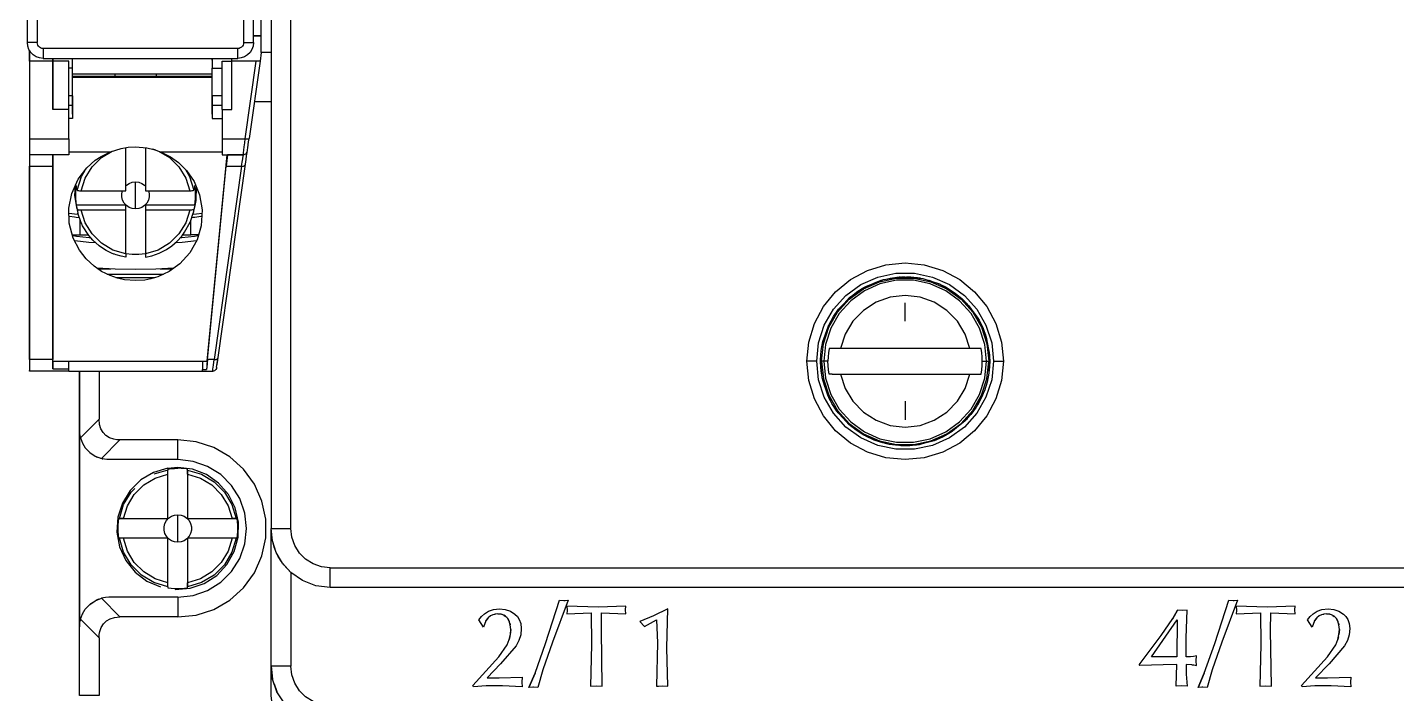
# Model space of a CAD drawing. Header units: millimetres. Extents: x 0 to 125, y 0 to 180.
# Drawn here: x 0 to 69.7, y 38.4 to 72.3 of the extents above; entities that cross this region are included whole.
import ezdxf

# ---------------------------------------------------------------- set-up
doc = ezdxf.new("R2010")
doc.units = ezdxf.units.MM

# ---------------------------------------------------------------- blocks, each defined once
blk = doc.blocks.new('CHINT_7200accf6e0c55f6a13e2ec68f27ea84_FACE_0')
at = {"color": 7, "linetype": 'CONTINUOUS', "true_color": 0x40d9ff}
for p, q in [((12.4, 132.8), (12.4, 46.8)), ((11.9, 71.85), (11.9, 107.75)), ((11.9, 71.85), (11.887, 71.85)), ((11.9, 71), (11.9, 71.85)), ((1.3, 68.1), (1.3, 70.7)), ((1.3, 69.8), (1.3, 70.7)), ((1.3, 70.7), (1.3, 70.55)), ((1.3, 70.55), (1.3, 68.1)), ((1.6, 70.7), (1.6, 70.7)), ((9.4, 70.614), (9.4, 70.7)), ((9.6, 70.7), (9.6, 70.7)), ((11.836, 70.55), (11.278, 66.621)), ((11.9, 71), (11.836, 70.55)), ((12.4, 71), (11.9, 71)), ((9.4, 69.9), (2.3, 69.9)), ((2.3, 69.8), (9.4, 69.8)), ((2.3, 69.75), (9.4, 69.75)), ((4.45, 69.9), (4.45, 69.8)), ((6.55, 69.9), (6.55, 69.8)), ((2.3, 68.8), (2.1, 68.8)), ((2.3, 68.3), (2.1, 68.3)), ((2.3, 68.8), (2.3, 67.859)), ((9.4, 67.859), (9.4, 68.8)), ((9.9, 68.8), (9.4, 68.8)), ((9.9, 68.3), (9.4, 68.3)), ((11.545, 68.5), (12.4, 68.5)), ((2.1, 65.951), (4.222, 65.951)), ((6.542, 66.032), (6.376, 66.083)), ((6.778, 65.951), (9.9, 65.951)), ((10.175, 65.8), (10.118, 65.214)), ((11.035, 65.806), (10.988, 65.8)), ((9.157, 55.386), (10.118, 65.214)), ((3.585, 60), (4.246, 60)), ((6.754, 60), (7.402, 60)), ((9.6, 59.915), (9.6, 59.954)), ((4.066, 59.726), (6.918, 59.726)), ((4.507, 59.552), (6.489, 59.552)), ((9.561, 59.552), (9.564, 59.552)), ((9.578, 59.726), (9.581, 59.726)), ((45.974, 59.373), (45.868, 59.401)), ((44.65, 57.332), (44.65, 58.278)), ((9.276, 56.6), (9.275, 56.6)), ((48.361, 55.95), (40.939, 55.95)), ((9.157, 55.386), (9.108, 54.885)), ((40.15, 55.3), (39.65, 55.3)), ((40.509, 55.3), (40.4, 55.3)), ((48.791, 55.3), (48.9, 55.3)), ((49.15, 55.3), (49.65, 55.3)), ((40.939, 54.65), (48.361, 54.65)), ((44.65, 53.268), (44.65, 52.322)), ((7.15, 49.859), (7.156, 49.82)), ((7.65, 49.9), (7.65, 49.86)), ((8.15, 49.563), (8.15, 49.766)), ((4.887, 47.3), (4.684, 47.3)), ((10.616, 47.3), (10.413, 47.3)), ((4.887, 46.3), (4.684, 46.3)), ((10.616, 46.3), (10.413, 46.3)), ((7.15, 43.834), (7.15, 44.037)), ((8.15, 43.834), (8.15, 44.037)), ((58.497, 42.648), (58.242, 42.19)), ((23.323, 42.086), (23.411, 42.213)), ((23.76, 42.437), (23.798, 42.447)), ((23.934, 42.459), (24.108, 42.44)), ((24.163, 42.421), (24.234, 42.395)), ((24.258, 42.379), (24.33, 42.332)), ((24.364, 42.301), (24.376, 42.29)), ((24.42, 42.238), (24.509, 42.083)), ((24.537, 41.994), (24.566, 41.893)), ((65.474, 42.086), (65.561, 42.213)), ((65.91, 42.437), (65.949, 42.447)), ((66.085, 42.459), (66.258, 42.44)), ((66.313, 42.421), (66.384, 42.395)), ((66.408, 42.379), (66.48, 42.332)), ((66.514, 42.301), (66.526, 42.29)), ((66.571, 42.238), (66.66, 42.083)), ((66.687, 41.994), (66.716, 41.893)), ((24.538, 41.288), (24.504, 41.149)), ((24.587, 41.663), (24.566, 41.404)), ((66.689, 41.288), (66.655, 41.149)), ((66.738, 41.663), (66.717, 41.404)), ((59.311, 40.283), (59.161, 40.272)), ((59.227, 39.874), (59.333, 39.863)), ((25.825, 39.445), (25.515, 38.714)), ((26.222, 39.618), (26.222, 39.618)), ((59.866, 39.445), (59.557, 38.714)), ((60.263, 39.618), (60.263, 39.618))]:
    blk.add_line(p, q, dxfattribs=at)
for points in [[(12.4, 46.8), (13.4, 46.8), (13.4, 132.8), (12.4, 132.8)], [(0.466, 80.875), (0.5, 80.858), (0.5, 71.5), (0, 71.5), (0, 81.6)], [(11.018, 80.869), (11, 80.858), (11, 71.5), (11.5, 71.5), (11.5, 81.6)], [(11.887, 71.85), (11.5, 71.85), (11.511, 71.85), (11.617, 71.85), (11.712, 71.85), (11.791, 71.85), (11.85, 71.85), (11.887, 71.85)], [(0.8, 70.7), (0.622, 70.72), (0.453, 70.779), (0.301, 70.875), (0.175, 71.001), (0.079, 71.153), (0.02, 71.322), (0, 71.5)], [(0.1, 70.55), (0.1, 71.12), (0.1, 54.838)], [(0.8, 71.2), (0.733, 71.208), (0.67, 71.23), (0.613, 71.265), (0.565, 71.313), (0.53, 71.37), (0.508, 71.433), (0.5, 71.5)], [(0.8, 70.7), (10.7, 70.7), (10.7, 71.2), (0.8, 71.2), (0.8, 70.7)], [(11.5, 71.5), (11.48, 71.322), (11.421, 71.153), (11.325, 71.001), (11.199, 70.875), (11.047, 70.779), (10.878, 70.72), (10.7, 70.7)], [(11, 71.5), (10.992, 71.433), (10.97, 71.37), (10.935, 71.313), (10.887, 71.265), (10.83, 71.23), (10.767, 71.208), (10.7, 71.2)], [(1.3, 70.55), (0.1, 70.55), (0.1, 66.611), (2.1, 66.611), (2.1, 68.1), (1.3, 68.1)], [(2.1, 68.1), (2.1, 70.55), (1.3, 70.55)], [(2.3, 70.2), (2.3, 70.369), (2.3, 70.509), (2.3, 70.614), (2.3, 70.678), (2.3, 70.7)], [(9.4, 70.7), (9.4, 70.678), (9.4, 70.614)], [(9.4, 70.614), (9.4, 70.509), (9.4, 70.369), (9.4, 70.2)], [(9.9, 68.1), (9.9, 66.611), (11.08, 66.611), (11.639, 70.55)], [(9.9, 68.1), (10.4, 68.1), (10.4, 70.55)], [(9.9, 68.1), (9.9, 70.55), (10.4, 70.55)], [(11.639, 70.55), (10.4, 70.55), (10.4, 70.7)], [(11.836, 70.55), (11.834, 70.55), (11.639, 70.55)], [(11.834, 70.55), (11.826, 70.55), (11.81, 70.55), (11.787, 70.55), (11.759, 70.55), (11.727, 70.55), (11.688, 70.55), (11.639, 70.55)], [(2.3, 68.8), (2.3, 70.2), (2.1, 70.2)], [(9.4, 68.8), (9.4, 70.2), (9.9, 70.2)], [(2.3, 68.3), (2.3, 68.322), (2.3, 68.386), (2.3, 68.491), (2.3, 68.631), (2.3, 68.8)], [(2.3, 67.859), (2.3, 68.043), (2.3, 68.183), (2.3, 68.27), (2.3, 68.3)], [(9.4, 68.8), (9.4, 68.631), (9.4, 68.491), (9.4, 68.386), (9.4, 68.322), (9.4, 68.3)], [(9.4, 68.3), (9.4, 68.27), (9.4, 68.183), (9.4, 68.043), (9.4, 67.859)], [(2.3, 67.859), (2.3, 67.642), (2.1, 67.642)], [(9.4, 67.859), (9.4, 67.642), (9.9, 67.642)], [(2.1, 66.611), (2.1, 66.392), (2.1, 66.195), (2.1, 66.029), (2.1, 65.904), (2.1, 65.826), (2.1, 65.8), (0.1, 65.8)], [(0.1, 66.611), (0.1, 66.392), (0.1, 66.195), (0.1, 66.029), (0.1, 65.904), (0.1, 65.826), (0.1, 65.8)], [(4.222, 65.951), (4.777, 66.123), (5.134, 66.181), (5.5, 66.2), (6.081, 66.151), (6.434, 66.07), (6.778, 65.951)], [(9.9, 66.611), (9.9, 66.392), (9.9, 66.195), (9.9, 66.029), (9.9, 65.904), (9.9, 65.826), (9.9, 65.8), (10.988, 65.8)], [(10.988, 65.8), (10.991, 65.825), (11, 65.904), (11.015, 66.036), (11.035, 66.209), (11.057, 66.407), (11.08, 66.611)], [(11.08, 66.611), (11.124, 66.606), (11.165, 66.603), (11.202, 66.603), (11.233, 66.604), (11.257, 66.608), (11.272, 66.614), (11.278, 66.621)], [(11.186, 65.972), (11.189, 65.992), (11.198, 66.055), (11.213, 66.16), (11.233, 66.299), (11.255, 66.457), (11.278, 66.621)], [(0.1, 65.8), (0.1, 65.762), (0.1, 65.648), (0.1, 65.463), (0.1, 65.214)], [(1.3, 55.3), (9.149, 55.3), (10.167, 65.8)], [(1.3, 55.386), (1.3, 65.8), (1.3, 65.762), (1.3, 65.648), (1.3, 65.463), (1.3, 65.214)], [(6.778, 65.951), (7.285, 65.693), (7.69, 65.401), (8.091, 65.002), (8.476, 64.444), (8.761, 63.764), (8.894, 62.999), (8.845, 62.19), (8.63, 61.472), (8.262, 60.817), (7.76, 60.26), (7.215, 59.864), (6.643, 59.598), (6.286, 59.492), (5.966, 59.432), (5.5, 59.4), (4.948, 59.445), (4.584, 59.526), (4.21, 59.654), (3.774, 59.871), (3.39, 60.134), (2.99, 60.506), (2.65, 60.946), (2.335, 61.558), (2.133, 62.328), (2.111, 63.078), (2.262, 63.836), (2.589, 64.557), (3.021, 65.127), (3.455, 65.517), (3.756, 65.718), (4.222, 65.951)], [(2.737, 63.969), (5, 63.969), (5, 66.159)], [(2.737, 63.969), (2.938, 64.608), (3.289, 65.181), (3.769, 65.654), (4.32, 65.981)], [(6, 66.157), (6, 63.969), (8.263, 63.969)], [(6.667, 65.989), (7.231, 65.654), (7.711, 65.181), (8.062, 64.608), (8.263, 63.969)], [(10.988, 65.8), (10.175, 65.8), (10.173, 65.774), (10.166, 65.701), (10.147, 65.509), (10.118, 65.214)], [(10.897, 65.214), (10.929, 65.419), (10.956, 65.594), (10.98, 65.747), (10.988, 65.8)], [(10.988, 65.8), (11.035, 65.806), (11.08, 65.822), (11.119, 65.849), (11.151, 65.884), (11.174, 65.926), (11.186, 65.972)], [(11.095, 65.328), (11.127, 65.553), (11.154, 65.745), (11.178, 65.913), (11.186, 65.972)], [(1.3, 65.214), (1.3, 55.386), (0.1, 55.386), (0.1, 65.214), (1.3, 65.214)], [(2.534, 64.002), (2.747, 64.702), (2.936, 65.015)], [(8.043, 65.05), (8.253, 64.702), (8.466, 64.002)], [(10.118, 65.214), (10.897, 65.214), (9.501, 55.386), (9.157, 55.386)], [(9.627, 54.993), (9.699, 55.499), (11.095, 65.328)], [(10.897, 65.214), (10.945, 65.215), (10.99, 65.224), (11.03, 65.241), (11.062, 65.265), (11.084, 65.295), (11.095, 65.328)], [(2.431, 64.21), (2.392, 63.724), (2.482, 63.214), (2.504, 63.122), (2.516, 63.071), (2.531, 63.007), (2.556, 62.9), (2.572, 62.833)], [(2.534, 64.002), (2.481, 64.229), (2.445, 63.902), (2.445, 63.572), (2.481, 63.245)], [(5, 64.213), (5.036, 64.253), (5.175, 64.347), (5.332, 64.406), (5.5, 64.426)], [(5.5, 64.426), (5.668, 64.406), (5.825, 64.347), (5.964, 64.253), (6, 64.213)], [(5.5, 63.048), (5.5, 63.824), (5.5, 64.426)], [(8.583, 64.188), (8.568, 63.475), (8.518, 63.213), (8.5, 63.135), (8.487, 63.081), (8.481, 63.055), (8.474, 63.027), (8.434, 62.858), (8.428, 62.833)], [(8.519, 63.245), (8.546, 63.572), (8.555, 63.902), (8.519, 64.229), (8.466, 64.002)], [(2.534, 64.002), (2.539, 63.996), (2.552, 63.99), (2.576, 63.983), (2.607, 63.977), (2.647, 63.973), (2.691, 63.97), (2.737, 63.969)], [(5.5, 63.048), (5.332, 63.068), (5.175, 63.127), (5.036, 63.221), (4.924, 63.345), (4.845, 63.493), (4.805, 63.654), (4.805, 63.82), (4.842, 63.969)], [(6.158, 63.969), (6.195, 63.82), (6.195, 63.654), (6.155, 63.493), (6.076, 63.345), (5.964, 63.221), (5.825, 63.127), (5.668, 63.068), (5.5, 63.048)], [(8.263, 63.969), (8.302, 63.97), (8.339, 63.972), (8.38, 63.975), (8.415, 63.981), (8.441, 63.987), (8.459, 63.995), (8.466, 64.002)], [(2.118, 62.839), (2.399, 62.799), (2.589, 62.78)], [(2.481, 63.245), (2.534, 63.018), (2.572, 62.833)], [(5, 62.984), (5, 63.245), (2.481, 63.245)], [(2.737, 62.984), (2.698, 62.985), (2.661, 62.987), (2.62, 62.991), (2.585, 62.996), (2.559, 63.002), (2.541, 63.01), (2.534, 63.018)], [(5, 60.756), (5, 60.711), (5, 60.67), (5, 60.636), (5, 60.61), (5, 60.594), (5, 60.588), (5, 60.587), (4.763, 60.636), (4.516, 60.709), (4.43, 60.74), (4.395, 60.753), (4.286, 60.798), (4.284, 60.799), (4.278, 60.802), (4.001, 60.94), (3.814, 61.056), (3.651, 61.172), (3.65, 61.173), (3.333, 61.455), (3.128, 61.688), (2.811, 62.182), (2.747, 62.316), (2.714, 62.395), (2.572, 62.833)], [(5, 60.756), (5, 62.984), (2.737, 62.984)], [(5, 60.756), (4.351, 60.953), (3.769, 61.299), (3.289, 61.772), (2.938, 62.345), (2.737, 62.984)], [(8.519, 63.245), (6, 63.245), (6, 62.984)], [(8.263, 62.984), (6, 62.984), (6, 60.756)], [(8.263, 62.984), (8.062, 62.345), (7.711, 61.772), (7.231, 61.299), (6.649, 60.953), (6, 60.756)], [(6, 60.756), (6, 60.718), (6, 60.683), (6, 60.646), (6, 60.618), (6, 60.598), (6, 60.588), (6, 60.587), (6.322, 60.659), (6.71, 60.797), (7.083, 60.99), (7.347, 61.171), (7.596, 61.384), (7.87, 61.686), (7.871, 61.687), (7.944, 61.783), (8, 61.863), (8.275, 62.367), (8.293, 62.407), (8.428, 62.833)], [(8.466, 63.018), (8.461, 63.011), (8.448, 63.005), (8.424, 62.998), (8.393, 62.992), (8.353, 62.988), (8.309, 62.985), (8.263, 62.984)], [(8.411, 62.78), (8.601, 62.799), (8.884, 62.839)], [(8.519, 63.245), (8.466, 63.018), (8.428, 62.833)], [(2.123, 62.677), (2.149, 62.674), (2.4, 62.64), (2.482, 62.63), (2.643, 62.613)], [(2.289, 61.732), (2.692, 61.736), (2.692, 62.46)], [(8.708, 61.732), (8.308, 61.736), (8.308, 62.454)], [(8.358, 62.612), (8.429, 62.619), (8.512, 62.629), (8.515, 62.63), (8.822, 62.67), (8.875, 62.677)], [(3.228, 61.575), (3.147, 61.58), (2.506, 61.647), (2.304, 61.675)], [(3.483, 61.322), (3.121, 61.347), (2.406, 61.42)], [(2.692, 61.736), (2.918, 61.734), (3.105, 61.724)], [(8.601, 61.42), (7.879, 61.347), (7.524, 61.323)], [(8.69, 61.674), (8.494, 61.647), (7.853, 61.58), (7.769, 61.574)], [(7.9, 61.724), (8.082, 61.734), (8.308, 61.736)], [(6, 60.764), (5.667, 60.728), (5.333, 60.728), (5, 60.764)], [(7.451, 60.036), (6.528, 59.988), (5.5, 59.971), (4.472, 59.988), (3.532, 60.036)], [(39.65, 55.3), (39.746, 56.275), (40.031, 57.213), (40.493, 58.078), (41.115, 58.835), (41.872, 59.457), (42.737, 59.919), (43.675, 60.204), (44.65, 60.3), (45.625, 60.204), (46.563, 59.919), (47.428, 59.457), (48.185, 58.835), (48.807, 58.078), (49.269, 57.213), (49.554, 56.275), (49.65, 55.3)], [(40.15, 55.3), (40.248, 56.236), (40.539, 57.13), (41.009, 57.945), (41.639, 58.644), (42.4, 59.197), (43.259, 59.58), (44.18, 59.775), (45.12, 59.775), (46.041, 59.58), (46.9, 59.197), (47.661, 58.644), (48.291, 57.945), (48.761, 57.13), (49.052, 56.236), (49.15, 55.3)], [(44.65, 59.527), (44.65, 59.554), (44.65, 59.58), (44.65, 59.595), (44.65, 59.6), (45.542, 59.507), (46.394, 59.23), (47.195, 58.766), (47.553, 58.472), (47.878, 58.141), (48.411, 57.385), (48.613, 56.968), (48.77, 56.531), (48.938, 55.621), (48.907, 54.696), (48.818, 54.241), (48.679, 53.799), (48.265, 52.971), (47.993, 52.596), (47.683, 52.251), (46.961, 51.673), (46.557, 51.446), (46.131, 51.263), (45.233, 51.04), (44.307, 51.014), (43.848, 51.075), (43.398, 51.186), (42.547, 51.55), (42.155, 51.798), (41.792, 52.087), (41.171, 52.772), (40.919, 53.161), (40.711, 53.576), (40.433, 54.458), (40.351, 55.38), (40.384, 55.843), (40.468, 56.299), (40.778, 57.17), (41.002, 57.576), (41.268, 57.956), (41.914, 58.618), (42.288, 58.893), (42.688, 59.126), (43.552, 59.457), (44.467, 59.596), (44.65, 59.594)], [(40.4, 55.3), (40.493, 56.184), (40.767, 57.029), (41.212, 57.798), (41.806, 58.458), (42.525, 58.981), (43.337, 59.342), (44.206, 59.527), (45.094, 59.527), (45.963, 59.342), (46.775, 58.981), (47.494, 58.458), (48.088, 57.798), (48.533, 57.029), (48.807, 56.184), (48.9, 55.3)], [(48.791, 55.3), (48.7, 56.161), (48.433, 56.984), (48, 57.734), (47.421, 58.377), (46.72, 58.886), (45.93, 59.238), (45.083, 59.418), (44.217, 59.418), (43.37, 59.238), (42.58, 58.886), (41.879, 58.377), (41.3, 57.734), (40.867, 56.984), (40.6, 56.161), (40.509, 55.3)], [(43.063, 59.27), (43.433, 59.424), (43.518, 59.444)], [(43.611, 59.466), (43.884, 59.531), (44.344, 59.589), (44.406, 59.587)], [(44.714, 59.593), (44.931, 59.591), (45.391, 59.536), (45.464, 59.515)], [(45.209, 59.557), (45.268, 59.555), (45.304, 59.546)], [(45.948, 59.375), (46.28, 59.279), (46.358, 59.242)], [(47.932, 55.95), (47.698, 56.679), (47.305, 57.335), (46.773, 57.885), (46.13, 58.3), (45.41, 58.558), (44.65, 58.645), (43.89, 58.558), (43.17, 58.3), (42.527, 57.885), (41.995, 57.335), (41.602, 56.679), (41.368, 55.95)], [(41.55, 58.244), (41.82, 58.537), (41.889, 58.591)], [(42.051, 58.718), (42.185, 58.823), (42.238, 58.856)], [(42.434, 58.978), (42.578, 59.068), (42.612, 59.082)], [(46.446, 59.2), (46.699, 59.08), (47.094, 58.838), (47.141, 58.797)], [(41.162, 57.805), (41.192, 57.856), (41.218, 57.884)], [(47.749, 58.272), (47.794, 58.233), (47.817, 58.203)], [(48.11, 57.812), (48.349, 57.492), (48.39, 57.415)], [(48.485, 57.232), (48.564, 57.081), (48.586, 57.023)], [(40.602, 56.677), (40.726, 57.058), (40.757, 57.112)], [(48.671, 56.808), (48.733, 56.65), (48.74, 56.614)], [(40.435, 56.118), (40.44, 56.177), (40.452, 56.212)], [(40.939, 55.95), (40.779, 55.95), (40.749, 55.734), (40.731, 55.518), (40.724, 55.3)], [(41.368, 55.95), (41.139, 55.95), (40.939, 55.95)], [(47.932, 55.95), (47.256, 55.95), (46.562, 55.95), (46.002, 55.95), (45.519, 55.95), (45.267, 55.95), (45.045, 55.95), (44.84, 55.95), (44.639, 55.95), (44.427, 55.95), (44.207, 55.95), (43.962, 55.95), (43.681, 55.95), (43.137, 55.95), (42.502, 55.95), (41.964, 55.95), (41.368, 55.95)], [(48.361, 55.95), (48.161, 55.95), (47.932, 55.95)], [(48.576, 55.3), (48.569, 55.518), (48.551, 55.734), (48.521, 55.95), (48.361, 55.95)], [(48.843, 56.136), (48.927, 55.745), (48.931, 55.658)], [(0.1, 55.386), (0.1, 55.137), (0.1, 54.952), (0.1, 54.838)], [(1.3, 55.036), (1.3, 55.193), (1.3, 55.386)], [(1.3, 54.916), (1.3, 55.3), (1.3, 55.036), (1.3, 54.916)], [(1.3, 54.916), (2.1, 54.916), (2.1, 55.3)], [(8.9, 55.3), (8.9, 54.885), (9.108, 54.885)], [(9.157, 55.386), (9.12, 55.005), (9.108, 54.885)], [(9.157, 55.386), (9.136, 55.172), (9.12, 55.005)], [(9.426, 54.8), (9.429, 54.823), (9.44, 54.906), (9.465, 55.099), (9.501, 55.386)], [(9.501, 55.386), (9.55, 55.387), (9.595, 55.396), (9.635, 55.413), (9.667, 55.437), (9.689, 55.466), (9.699, 55.499)], [(9.627, 54.993), (9.638, 55.067), (9.663, 55.241), (9.699, 55.499)], [(49.65, 55.3), (49.554, 54.325), (49.269, 53.387), (48.807, 52.522), (48.185, 51.765), (47.428, 51.143), (46.563, 50.681), (45.625, 50.396), (44.65, 50.3), (43.675, 50.396), (42.737, 50.681), (41.872, 51.143), (41.115, 51.765), (40.493, 52.522), (40.031, 53.387), (39.746, 54.325), (39.65, 55.3)], [(49.15, 55.3), (49.052, 54.364), (48.761, 53.47), (48.291, 52.655), (47.661, 51.956), (46.9, 51.403), (46.041, 51.02), (45.12, 50.825), (44.18, 50.825), (43.259, 51.02), (42.4, 51.403), (41.639, 51.956), (41.009, 52.655), (40.539, 53.47), (40.248, 54.364), (40.15, 55.3)], [(40.428, 54.517), (40.38, 54.794), (40.35, 55.256), (40.356, 55.318)], [(40.4, 55.3), (40.493, 54.416), (40.767, 53.571), (41.212, 52.802), (41.806, 52.142), (42.525, 51.619), (43.337, 51.258), (44.206, 51.073), (45.094, 51.073), (45.963, 51.258), (46.775, 51.619), (47.494, 52.142), (48.088, 52.802), (48.533, 53.571), (48.807, 54.416), (48.9, 55.3)], [(40.509, 55.3), (40.6, 54.439), (40.867, 53.616), (41.3, 52.866), (41.879, 52.223), (42.58, 51.714), (43.37, 51.362), (44.217, 51.182), (45.083, 51.182), (45.93, 51.362), (46.72, 51.714), (47.421, 52.223), (48, 52.866), (48.433, 53.616), (48.7, 54.439), (48.791, 55.3)], [(40.724, 55.3), (40.619, 55.3), (40.547, 55.3), (40.509, 55.3)], [(40.939, 54.65), (40.779, 54.65), (40.749, 54.866), (40.731, 55.082), (40.724, 55.3)], [(48.361, 54.65), (48.521, 54.65), (48.551, 54.866), (48.569, 55.082), (48.576, 55.3)], [(48.576, 55.3), (48.681, 55.3), (48.753, 55.3), (48.791, 55.3)], [(48.936, 55.562), (48.95, 55.282), (48.923, 54.819), (48.909, 54.758)], [(2.1, 54.8), (0.1, 54.8), (0.1, 54.838)], [(2.1, 54.8), (2.1, 54.813), (2.1, 54.852), (2.1, 54.916)], [(2.1, 54.8), (8.9, 54.8), (9.426, 54.8)], [(2.65, 51.8), (2.65, 54.8), (2.65, 41.8)], [(3.65, 54.8), (3.65, 52.361), (2.701, 51.412)], [(8.9, 54.8), (8.9, 54.809), (8.9, 54.838), (8.9, 54.885)], [(9.627, 54.993), (9.624, 54.972), (9.612, 54.926), (9.589, 54.884), (9.557, 54.849), (9.518, 54.822), (9.474, 54.806), (9.426, 54.8)], [(40.59, 53.959), (40.459, 54.337), (40.444, 54.423)], [(40.939, 54.65), (41.139, 54.65), (41.368, 54.65)], [(41.368, 54.65), (42.044, 54.65), (42.738, 54.65), (43.298, 54.65), (43.781, 54.65), (44.033, 54.65), (44.255, 54.65), (44.46, 54.65), (44.661, 54.65), (44.873, 54.65), (45.093, 54.65), (45.338, 54.65), (45.619, 54.65), (46.163, 54.65), (46.798, 54.65), (47.336, 54.65), (47.932, 54.65)], [(41.368, 54.65), (41.602, 53.921), (41.995, 53.265), (42.527, 52.715), (43.17, 52.3), (43.89, 52.042), (44.65, 51.955), (45.41, 52.042), (46.13, 52.3), (46.773, 52.715), (47.305, 53.265), (47.698, 53.921), (47.932, 54.65)], [(47.932, 54.65), (48.161, 54.65), (48.361, 54.65)], [(48.653, 53.746), (48.548, 53.486), (48.33, 53.076), (48.293, 53.027)], [(48.734, 53.974), (48.721, 53.916), (48.698, 53.858)], [(40.843, 53.313), (40.763, 53.462), (40.75, 53.497)], [(41.079, 52.915), (40.983, 53.055), (40.953, 53.109)], [(4.711, 51.3), (4.545, 51.309), (4.395, 51.334), (4.177, 51.41), (3.997, 51.526), (3.853, 51.677), (3.743, 51.863), (3.674, 52.089), (3.65, 52.361)], [(41.522, 52.385), (41.246, 52.673), (41.196, 52.745)], [(47.806, 52.388), (47.77, 52.341), (47.741, 52.317)], [(2.65, 38.3), (2.65, 41.8), (2.65, 51.8)], [(2.701, 51.412), (2.677, 51.517), (2.66, 51.624), (2.65, 51.8)], [(41.936, 51.972), (41.887, 52.005), (41.861, 52.032)], [(46.813, 51.59), (46.667, 51.502), (46.611, 51.476)], [(47.368, 52), (47.064, 51.742), (46.989, 51.697)], [(2.687, 51.475), (2.688, 51.466), (2.69, 51.458)], [(2.701, 51.412), (2.801, 51.145), (2.946, 50.905), (3.172, 50.663), (3.446, 50.475), (3.762, 50.351)], [(2.791, 51.172), (2.799, 51.149), (2.8, 51.147)], [(2.964, 50.886), (2.977, 50.865), (3.071, 50.771)], [(7.65, 50.3), (7.65, 51.3), (4.711, 51.3), (3.762, 50.351)], [(7.65, 42.3), (8.586, 42.398), (9.48, 42.689), (10.295, 43.159), (10.994, 43.789), (11.547, 44.55), (11.93, 45.409), (12.125, 46.33), (12.125, 47.27), (11.93, 48.191), (11.547, 49.05), (10.994, 49.811), (10.295, 50.441), (9.48, 50.911), (8.586, 51.202), (7.65, 51.3)], [(43.343, 51.21), (43.077, 51.298), (42.655, 51.491), (42.604, 51.525)], [(43.576, 51.143), (43.517, 51.152), (43.458, 51.171)], [(45.173, 51.038), (44.894, 51.007), (44.431, 51.006), (44.369, 51.015)], [(45.74, 51.166), (45.355, 51.058), (45.269, 51.049)], [(46.401, 51.379), (46.247, 51.307), (46.211, 51.297)], [(3.195, 50.647), (3.215, 50.627), (3.329, 50.555)], [(3.474, 50.464), (3.499, 50.449), (3.635, 50.401)], [(7.65, 50.3), (4.15, 50.3), (4.04, 50.304), (3.931, 50.316), (3.762, 50.351)], [(3.801, 50.343), (3.816, 50.338), (3.84, 50.335)], [(7.65, 43.3), (8.429, 43.388), (9.169, 43.647), (9.832, 44.064), (10.386, 44.618), (10.803, 45.281), (11.062, 46.021), (11.15, 46.8), (11.062, 47.579), (10.803, 48.319), (10.386, 48.982), (9.832, 49.536), (9.169, 49.953), (8.429, 50.212), (7.65, 50.3)], [(7.15, 49.859), (6.423, 49.647), (5.77, 49.265), (5.228, 48.735), (4.831, 48.091), (4.603, 47.369), (4.556, 46.613), (4.693, 45.869), (5.007, 45.18), (5.479, 44.587), (6.08, 44.127), (6.775, 43.826)], [(4.887, 47.3), (7.15, 47.3), (7.15, 49.563)], [(4.887, 47.3), (5.088, 47.949), (5.439, 48.531), (5.919, 49.011), (6.501, 49.362), (7.15, 49.563)], [(7.15, 49.563), (7.15, 49.766), (6.439, 49.553)], [(7.15, 49.859), (7.316, 49.882), (7.483, 49.895), (7.65, 49.9)], [(7.156, 49.82), (7.154, 49.82), (7.152, 49.819), (7.15, 49.819), (7.15, 49.766)], [(7.15, 49.563), (7.15, 49.602), (7.15, 49.639), (7.15, 49.68), (7.15, 49.715), (7.15, 49.741), (7.15, 49.759), (7.15, 49.766)], [(7.156, 49.82), (7.32, 49.842), (7.485, 49.856), (7.65, 49.86)], [(7.522, 43.703), (8.276, 43.764), (8.994, 44.006), (9.631, 44.415), (10.15, 44.967), (10.52, 45.627), (10.718, 46.358), (10.734, 47.115), (10.566, 47.853), (10.223, 48.528), (9.728, 49.101), (9.108, 49.536), (8.401, 49.808), (7.65, 49.9)], [(8.15, 49.766), (8.15, 49.819), (7.984, 49.842), (7.817, 49.855), (7.65, 49.86)], [(8.15, 49.766), (8.15, 49.761), (8.15, 49.748), (8.15, 49.724), (8.15, 49.693), (8.15, 49.653), (8.15, 49.609), (8.15, 49.563)], [(8.15, 49.766), (8.861, 49.553), (9.498, 49.173), (10.023, 48.648), (10.403, 48.011), (10.616, 47.3)], [(8.15, 49.563), (8.15, 47.3), (10.413, 47.3)], [(8.15, 49.563), (8.799, 49.362), (9.381, 49.011), (9.861, 48.531), (10.212, 47.949), (10.413, 47.3)], [(4.684, 47.3), (4.897, 48.011), (5.277, 48.648), (5.463, 48.828)], [(7.65, 46.1), (7.482, 46.12), (7.325, 46.18), (7.186, 46.276), (7.074, 46.402), (6.995, 46.552), (6.955, 46.716), (6.955, 46.884), (6.995, 47.048), (7.074, 47.198), (7.186, 47.324), (7.325, 47.42), (7.482, 47.48), (7.65, 47.5)], [(7.65, 47.5), (7.818, 47.48), (7.975, 47.42), (8.114, 47.324), (8.226, 47.198), (8.305, 47.048), (8.345, 46.884), (8.345, 46.716), (8.305, 46.552), (8.226, 46.402), (8.114, 46.276), (7.975, 46.18), (7.818, 46.12), (7.65, 46.1)], [(7.65, 46.1), (7.65, 46.8), (7.65, 47.5)], [(4.684, 47.3), (4.631, 47.3), (4.595, 46.967), (4.595, 46.633), (4.631, 46.3), (4.684, 46.3)], [(4.684, 47.3), (4.689, 47.3), (4.702, 47.3), (4.726, 47.3), (4.757, 47.3), (4.797, 47.3), (4.841, 47.3), (4.887, 47.3)], [(10.413, 47.3), (10.452, 47.3), (10.489, 47.3), (10.53, 47.3), (10.565, 47.3), (10.591, 47.3), (10.609, 47.3), (10.616, 47.3)], [(10.616, 46.3), (10.669, 46.3), (10.705, 46.633), (10.705, 46.967), (10.669, 47.3), (10.616, 47.3)], [(13.4, 44.564), (13.4, 39.8), (12.4, 39.8), (12.4, 46.8)], [(12.46, 46.236), (12.438, 46.322), (12.4, 46.8)], [(13.4, 44.564), (12.977, 45.031), (12.661, 45.575), (12.466, 46.174), (12.4, 46.8)], [(15.4, 44.8), (14.955, 44.85), (14.532, 44.998), (14.153, 45.236), (13.836, 45.553), (13.598, 45.932), (13.45, 46.355), (13.4, 46.8)], [(4.887, 46.3), (4.848, 46.3), (4.811, 46.3), (4.77, 46.3), (4.735, 46.3), (4.709, 46.3), (4.691, 46.3), (4.684, 46.3)], [(7.15, 43.834), (6.439, 44.047), (5.802, 44.427), (5.277, 44.952), (4.897, 45.589), (4.684, 46.3)], [(7.15, 44.037), (7.15, 46.3), (4.887, 46.3)], [(7.15, 44.037), (6.501, 44.238), (5.919, 44.589), (5.439, 45.069), (5.088, 45.651), (4.887, 46.3)], [(10.413, 46.3), (8.15, 46.3), (8.15, 44.037)], [(10.413, 46.3), (10.212, 45.651), (9.861, 45.069), (9.381, 44.589), (8.799, 44.238), (8.15, 44.037)], [(10.616, 46.3), (10.403, 45.589), (10.023, 44.952), (9.498, 44.427), (8.861, 44.047), (8.15, 43.834)], [(10.616, 46.3), (10.611, 46.3), (10.598, 46.3), (10.574, 46.3), (10.543, 46.3), (10.503, 46.3), (10.459, 46.3), (10.413, 46.3)], [(12.626, 45.685), (12.557, 45.843), (12.502, 46.062)], [(12.914, 45.141), (12.762, 45.371), (12.709, 45.492)], [(13.4, 44.564), (13.04, 44.947), (13.008, 44.997)], [(15.4, 44.8), (109.9, 44.8), (109.9, 43.8), (15.4, 43.8), (15.4, 44.8)], [(7.15, 43.834), (7.15, 43.839), (7.15, 43.852), (7.15, 43.876), (7.15, 43.907), (7.15, 43.947), (7.15, 43.991), (7.15, 44.037)], [(8.15, 44.037), (8.15, 43.998), (8.15, 43.961), (8.15, 43.92), (8.15, 43.885), (8.15, 43.859), (8.15, 43.841), (8.15, 43.834)], [(15.4, 43.8), (14.677, 43.888), (13.997, 44.148), (13.4, 44.564)], [(2.701, 42.188), (2.801, 42.455), (2.946, 42.695), (3.172, 42.937), (3.446, 43.125), (3.762, 43.249)], [(3.635, 43.199), (3.499, 43.151), (3.474, 43.136)], [(7.65, 43.3), (7.65, 42.3), (4.711, 42.3), (3.762, 43.249)], [(7.65, 43.3), (4.15, 43.3), (3.974, 43.29), (3.867, 43.273), (3.762, 43.249)], [(3.825, 43.263), (3.816, 43.262), (3.808, 43.26)], [(7.15, 43.834), (7.15, 43.781), (7.483, 43.745), (7.817, 43.745), (8.15, 43.781), (8.15, 43.834)], [(3.071, 42.829), (2.977, 42.735), (2.964, 42.714)], [(3.329, 43.045), (3.215, 42.973), (3.195, 42.953)], [(23.934, 42.459), (23.796, 42.447), (23.673, 42.413), (23.555, 42.352), (23.44, 42.253), (23.328, 42.098), (23.204, 41.784), (22.967, 42.15), (23.104, 42.325), (23.258, 42.467), (23.457, 42.591), (23.704, 42.678), (24.012, 42.711), (24.306, 42.682), (24.568, 42.593), (24.799, 42.445), (24.923, 42.321), (25.017, 42.179), (25.093, 41.974), (25.123, 41.712), (25.093, 41.396), (25.005, 41.103), (24.857, 40.833), (24.068, 39.917), (23.382, 39.204), (23.992, 39.204), (25.177, 39.241), (25.16, 38.978), (25.177, 38.754), (24.175, 38.8), (23.731, 38.8), (23.339, 38.796), (22.692, 38.754), (22.655, 38.817), (23.982, 40.267), (24.4, 40.891), (24.507, 41.156), (24.568, 41.41), (24.587, 41.663)], [(25.515, 38.714), (25.824, 39.443), (26.356, 40.951), (27.067, 43.158), (27.296, 43.141), (27.353, 43.141), (27.516, 43.158), (26.711, 41.02), (26.222, 39.618), (25.97, 38.714), (25.744, 38.731), (25.707, 38.728), (25.515, 38.714)], [(28.685, 42.508), (28.699, 40.907), (28.653, 38.783), (28.957, 38.8), (29.243, 38.783), (29.197, 41.62), (29.211, 42.508), (30.448, 42.462), (30.431, 42.663), (30.448, 42.846), (29.031, 42.8), (27.448, 42.846), (27.465, 42.637), (27.448, 42.462), (28.685, 42.508)], [(32.112, 38.791), (32.292, 38.8), (32.576, 38.783), (32.53, 40.733), (32.576, 42.711), (31.841, 42.353), (31.161, 42.076), (31.399, 41.812), (32.009, 42.159), (32.055, 40.985), (32.009, 38.783), (32.112, 38.791)], [(59.227, 39.874), (58.95, 39.877), (58.95, 39.398), (58.995, 38.783), (58.718, 38.8), (58.428, 38.783), (58.474, 39.877), (57.776, 39.874), (56.587, 39.831), (56.559, 39.862), (57.678, 41.351), (58.26, 42.215), (58.497, 42.648)], [(59.161, 40.272), (58.95, 40.272), (58.95, 41.245), (58.995, 42.648), (58.766, 42.631), (58.497, 42.648)], [(59.557, 38.714), (59.866, 39.443), (60.397, 40.951), (61.108, 43.158), (61.337, 43.141), (61.395, 43.141), (61.558, 43.158), (60.752, 41.02), (60.263, 39.618), (60.012, 38.714), (59.786, 38.731), (59.748, 38.728), (59.557, 38.714)], [(62.726, 42.508), (62.74, 40.907), (62.695, 38.783), (62.998, 38.8), (63.285, 38.783), (63.239, 41.62), (63.253, 42.508), (64.49, 42.462), (64.473, 42.663), (64.49, 42.846), (63.073, 42.8), (61.489, 42.846), (61.506, 42.637), (61.489, 42.462), (62.726, 42.508)], [(66.085, 42.459), (65.946, 42.447), (65.823, 42.413), (65.706, 42.352), (65.59, 42.253), (65.479, 42.098), (65.355, 41.784), (65.117, 42.15), (65.254, 42.325), (65.408, 42.467), (65.607, 42.591), (65.854, 42.678), (66.162, 42.711), (66.456, 42.682), (66.719, 42.593), (66.95, 42.445), (67.073, 42.321), (67.168, 42.179), (67.244, 41.974), (67.273, 41.712), (67.243, 41.396), (67.155, 41.103), (67.007, 40.833), (66.219, 39.917), (65.532, 39.204), (66.142, 39.204), (67.327, 39.241), (67.31, 38.978), (67.327, 38.754), (66.325, 38.8), (65.881, 38.8), (65.489, 38.796), (64.842, 38.754), (64.805, 38.817), (66.133, 40.267), (66.55, 40.891), (66.657, 41.156), (66.718, 41.41), (66.738, 41.663)], [(2.701, 42.188), (3.65, 41.239), (3.65, 38.3), (2.65, 38.3)], [(2.65, 41.8), (2.654, 41.91), (2.666, 42.019), (2.701, 42.188)], [(2.693, 42.149), (2.688, 42.134), (2.685, 42.11)], [(2.8, 42.453), (2.799, 42.451), (2.791, 42.428)], [(3.65, 41.239), (3.659, 41.405), (3.684, 41.555), (3.76, 41.773), (3.876, 41.953), (4.027, 42.097), (4.213, 42.207), (4.439, 42.276), (4.711, 42.3)], [(23.679, 42.415), (23.557, 42.353), (23.437, 42.249)], [(24.42, 42.238), (24.374, 42.292), (24.323, 42.338), (24.229, 42.397), (24.105, 42.441), (23.934, 42.459)], [(24.587, 41.663), (24.565, 41.901), (24.507, 42.089), (24.42, 42.238)], [(58.489, 42.159), (58.474, 40.272), (57.747, 40.272), (57.174, 40.277), (58.489, 42.159)], [(65.83, 42.415), (65.707, 42.353), (65.588, 42.249)], [(66.571, 42.238), (66.525, 42.292), (66.473, 42.338), (66.38, 42.397), (66.255, 42.441), (66.085, 42.459)], [(66.738, 41.663), (66.716, 41.901), (66.658, 42.089), (66.571, 42.238)], [(12.4, 39.8), (12.472, 39.145), (12.474, 39.139)], [(15.4, 35.3), (14.803, 35.36), (14.232, 35.537), (13.617, 35.887), (13.104, 36.37), (12.718, 36.955), (12.48, 37.61), (12.4, 38.3), (12.4, 39.8)], [(15.4, 36.8), (14.732, 36.875), (14.098, 37.097), (13.53, 37.455), (13.055, 37.93), (12.697, 38.498), (12.475, 39.132), (12.4, 39.8)], [(15.4, 37.8), (14.955, 37.85), (14.532, 37.998), (14.153, 38.236), (13.836, 38.553), (13.598, 38.932), (13.45, 39.355), (13.4, 39.8)], [(59.227, 39.874), (59.331, 39.864), (59.471, 39.831), (59.453, 40.071), (59.471, 40.318), (59.311, 40.283), (59.161, 40.272)], [(12.554, 38.907), (12.687, 38.52), (12.693, 38.51)]]:
    blk.add_lwpolyline(points, dxfattribs=at)
blk = doc.blocks.new('CHINT_7200accf6e0c55f6a13e2ec68f27ea84')
at = {"true_color": 0x40d9ff}
blk.add_blockref('CHINT_7200accf6e0c55f6a13e2ec68f27ea84_FACE_0', (0, 0), dxfattribs=at)

msp = doc.modelspace()

# ---------------------------------------------------------------- block references
at = {"true_color": 0x40d9ff}
msp.add_blockref('CHINT_7200accf6e0c55f6a13e2ec68f27ea84', (0, 0), dxfattribs=at)

doc.saveas('drawing.dxf')
